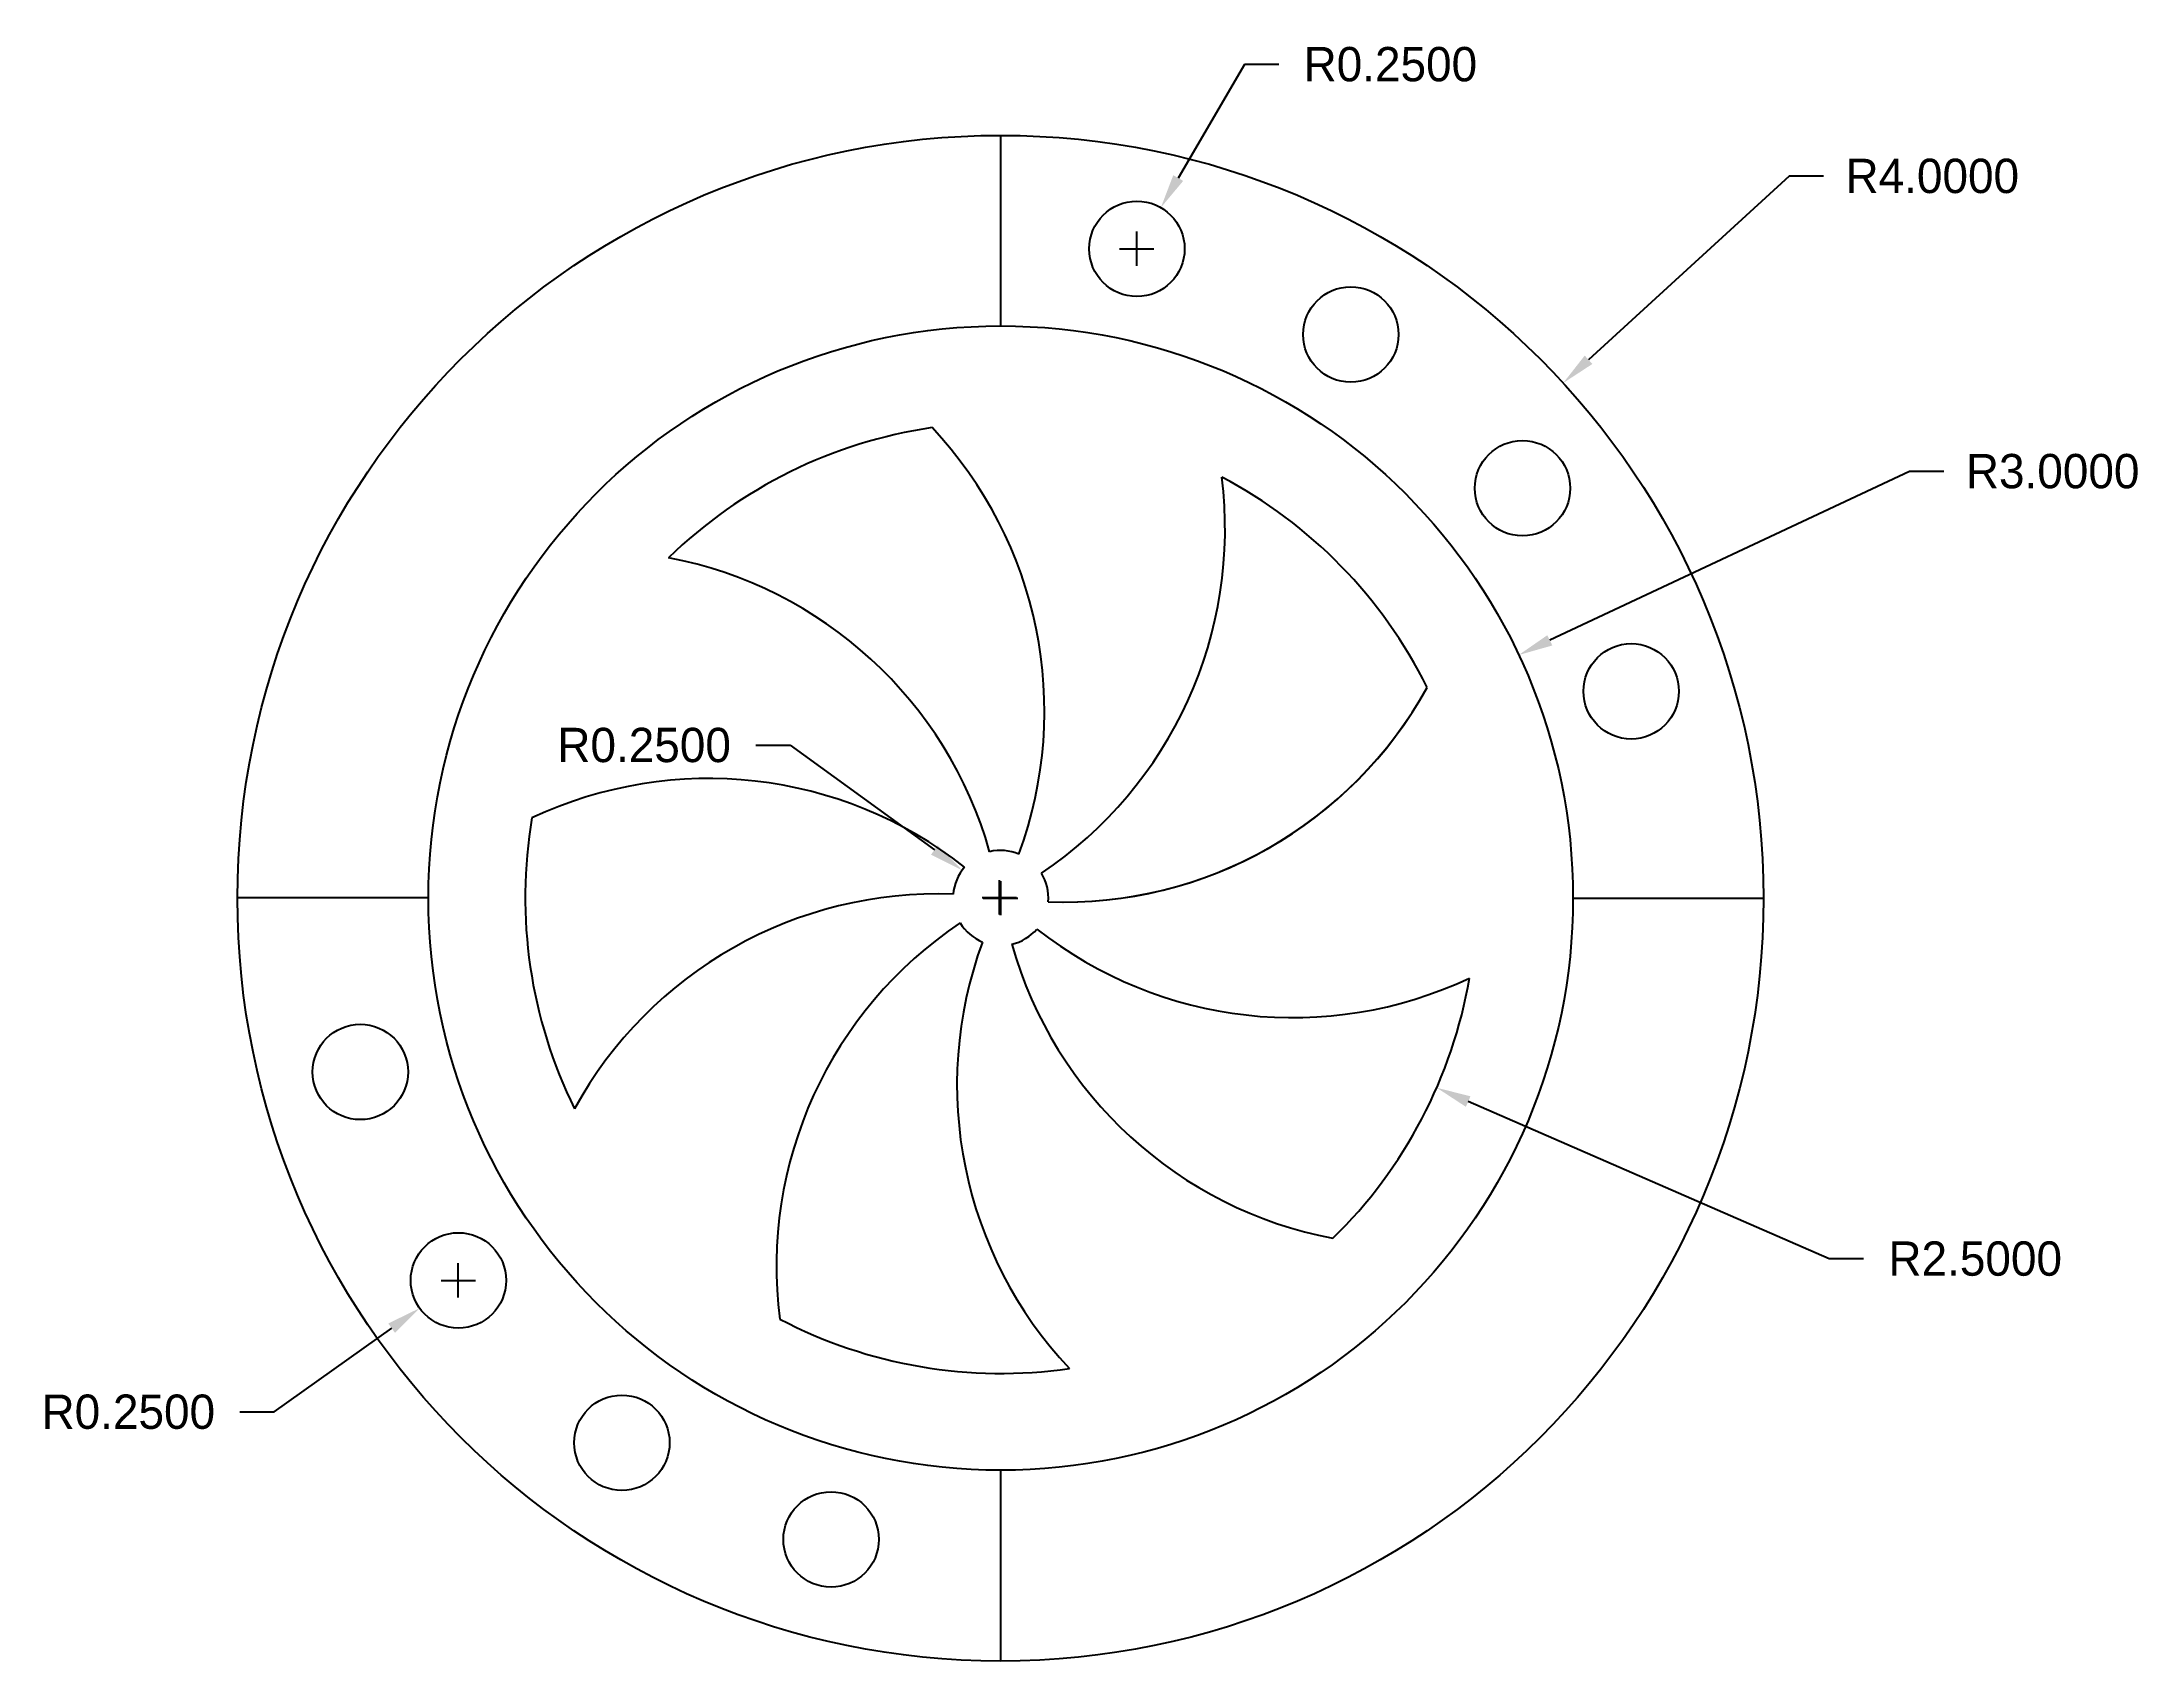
# Model space of a CAD drawing. Header units: millimetres. Extents: x 51.4 to 62.4, y 21.9 to 30.4.
import ezdxf

# ---------------------------------------------------------------- set-up
doc = ezdxf.new("R2010")
doc.units = ezdxf.units.MM
doc.header["$MEASUREMENT"] = 0
doc.header["$PDMODE"] = 2
doc.dimstyles.get("Standard").update_dxf_attribs({"dimtxt": 0.18, "dimasz": 0.18, "dimexe": 0.18, "dimexo": 0.0625, "dimgap": 0.09, "dimtad": 0, "dimtih": 1, "dimtoh": 1, "dimdec": 4, "dimzin": 0, "dimdsep": 46, "dimtxsty": 'Standard', "dimcen": 0.09, "dimadec": 0, "dimazin": 0, "dimtfac": 1, "dimtdec": 4, "dimtofl": 0, "dimtmove": 0, "dimatfit": 3, "dimfxl": 1, "dimtolj": 1, "dimtzin": 0, "dimarcsym": 0})

# ---------------------------------------------------------------- blocks, each defined once
blk = doc.blocks.new('*D1')
at = {"color": 0, "lineweight": -2}
for p, q in [((57.707, 30.242), (57.36, 29.646)), ((57.887, 30.242), (57.707, 30.242)), ((57.143, 29.185), (57.143, 29.365)), ((57.053, 29.275), (57.233, 29.275))]:
    blk.add_line(p, q, dxfattribs=at)
at = {"color": 0}
blk.add_solid([(57.334, 29.661), (57.386, 29.631), (57.269, 29.491)], dxfattribs=at)
at = {"layer": 'Defpoints', "color": 0}
for p in [(57.269, 29.491), (57.143, 29.275)]:
    blk.add_point(p, dxfattribs=at)
at = {"color": 0, "insert": (58.472, 30.242), "char_height": 0.18, "attachment_point": 5}
blk.add_mtext('\\A1;R0.2500', dxfattribs=at)
blk = doc.blocks.new('*D3')
at = {"color": 0, "lineweight": -2}
for p, q in [((55.145, 26.672), (55.325, 26.672)), ((55.325, 26.672), (56.082, 26.123)), ((56.43, 25.78), (56.43, 25.96)), ((56.34, 25.87), (56.52, 25.87))]:
    blk.add_line(p, q, dxfattribs=at)
at = {"color": 0}
blk.add_solid([(56.099, 26.147), (56.064, 26.098), (56.227, 26.017)], dxfattribs=at)
at = {"layer": 'Defpoints', "color": 0}
for p in [(56.227, 26.017), (56.43, 25.87)]:
    blk.add_point(p, dxfattribs=at)
at = {"color": 0, "insert": (54.56, 26.672), "char_height": 0.18, "attachment_point": 5}
blk.add_mtext('\\A1;R0.2500', dxfattribs=at)
blk = doc.blocks.new('*D4')
at = {"color": 0, "lineweight": -2}
for p, q in [((56.423, 25.784), (56.423, 25.964)), ((56.333, 25.874), (56.513, 25.874)), ((60.773, 23.979), (58.88, 24.804)), ((60.953, 23.979), (60.773, 23.979))]:
    blk.add_line(p, q, dxfattribs=at)
at = {"color": 0}
blk.add_solid([(58.892, 24.831), (58.868, 24.776), (58.715, 24.876)], dxfattribs=at)
at = {"layer": 'Defpoints', "color": 0}
for p in [(56.423, 25.874), (58.715, 24.876)]:
    blk.add_point(p, dxfattribs=at)
at = {"color": 0, "insert": (61.538, 23.979), "char_height": 0.18, "attachment_point": 5}
blk.add_mtext('\\A1;R2.5000', dxfattribs=at)
blk = doc.blocks.new('*D5')
at = {"color": 0, "lineweight": -2}
for p, q in [((61.194, 28.108), (59.308, 27.222)), ((61.374, 28.108), (61.194, 28.108)), ((56.429, 25.78), (56.429, 25.96)), ((56.339, 25.87), (56.519, 25.87))]:
    blk.add_line(p, q, dxfattribs=at)
at = {"color": 0}
blk.add_solid([(59.295, 27.249), (59.321, 27.195), (59.145, 27.145)], dxfattribs=at)
at = {"layer": 'Defpoints', "color": 0}
for p in [(59.145, 27.145), (56.429, 25.87)]:
    blk.add_point(p, dxfattribs=at)
at = {"color": 0, "insert": (61.944, 28.108), "char_height": 0.18, "attachment_point": 5}
blk.add_mtext('\\A1;R3.0000', dxfattribs=at)
blk = doc.blocks.new('*D6')
at = {"color": 0, "lineweight": -2}
for p, q in [((60.563, 29.656), (59.511, 28.693)), ((60.743, 29.656), (60.563, 29.656)), ((56.428, 25.78), (56.428, 25.96)), ((56.338, 25.87), (56.518, 25.87))]:
    blk.add_line(p, q, dxfattribs=at)
at = {"color": 0}
blk.add_solid([(59.491, 28.715), (59.531, 28.671), (59.378, 28.571)], dxfattribs=at)
at = {"layer": 'Defpoints', "color": 0}
for p in [(59.378, 28.571), (56.428, 25.87)]:
    blk.add_point(p, dxfattribs=at)
at = {"color": 0, "insert": (61.313, 29.656), "char_height": 0.18, "attachment_point": 5}
blk.add_mtext('\\A1;R4.0000', dxfattribs=at)
blk = doc.blocks.new('*D7')
at = {"color": 0, "lineweight": -2}
for p, q in [((53.496, 23.866), (53.676, 23.866)), ((53.586, 23.776), (53.586, 23.956)), ((52.621, 23.176), (53.237, 23.616)), ((52.441, 23.176), (52.621, 23.176))]:
    blk.add_line(p, q, dxfattribs=at)
at = {"color": 0}
blk.add_solid([(53.219, 23.64), (53.254, 23.591), (53.383, 23.72)], dxfattribs=at)
at = {"layer": 'Defpoints', "color": 0}
for p in [(53.586, 23.866), (53.383, 23.72)]:
    blk.add_point(p, dxfattribs=at)
at = {"color": 0, "insert": (51.856, 23.176), "char_height": 0.18, "attachment_point": 5}
blk.add_mtext('\\A1;R0.2500', dxfattribs=at)

msp = doc.modelspace()

# ---------------------------------------------------------------- linework, layer by layer
for p, q in [((56.43046, 28.87063), (56.43046, 29.86959)), ((53.42952, 25.87159), (52.43055, 25.87159)), ((56.42846, 25.86969), (56.42846, 25.86969)), ((56.42846, 25.86969), (56.42846, 25.86969)), ((56.42846, 25.86969), (56.42846, 25.86969)), ((56.42846, 25.86969), (56.42846, 25.86969)), ((59.42949, 25.86969), (60.42846, 25.86969)), ((56.42856, 22.87065), (56.42856, 21.87168))]:
    msp.add_line(p, q)
for centre, radius in [((56.42846, 25.86969), 4), ((57.14339, 29.27498), 0.25), ((58.26469, 28.8255), 0.25), ((56.42949, 25.87022), 3), ((59.16464, 28.01963), 0.25), ((59.73469, 26.95456), 0.25), ((53.07229, 24.95871), 0.25), ((53.58649, 23.86558), 0.25), ((54.44355, 23.01424), 0.25), ((55.5401, 22.50737), 0.25)]:
    msp.add_circle(centre, radius)
for centre, radius, start, end in [((56.43279, 25.864), 2.5, 98.35761, 134.252717), ((54.48871, 26.85074), 2.17, 339.791782, 43.244906), ((55.43546, 27.80433), 2.17, 303.800755, 7.244906), ((56.42421, 25.86547), 2.5, 26.35761, 62.252717), ((54.28328, 25.52279), 2.17, 15.800755, 79.244906), ((56.7619, 28.01931), 2.17, 267.791782, 331.244906), ((56.7619, 28.01931), 2.17, 267.845768, 331.244906), ((56.7619, 28.01931), 2.17, 267.845768, 331.244906), ((54.89763, 24.3277), 2.17, 51.791782, 115.244906), ((56.43683, 25.87171), 2.5, 170.35761, 206.252717), ((56.42894, 25.87041), 0.25, 67.368543, 103.332795), ((56.42955, 25.87003), 0.25, 139.368543, 175.332795), ((56.42911, 25.87111), 0.25, 355.368543, 31.332795), ((56.09711, 23.72197), 2.17, 87.800755, 151.244906), ((57.42355, 23.93695), 2.17, 123.791782, 187.244906), ((56.4301, 25.87049), 0.25, 211.368543, 247.332795), ((58.3703, 24.89053), 2.17, 159.800755, 223.244906), ((56.42983, 25.87116), 0.25, 283.368543, 319.332795), ((58.57573, 26.21849), 2.17, 195.791782, 259.244906), ((57.96138, 27.41357), 2.17, 231.800755, 295.244906), ((56.42295, 25.87408), 2.5, 314.35761, 350.252717), ((56.43075, 25.87794), 2.5, 242.35761, 278.252717)]:
    msp.add_arc(centre, radius, start, end)

# ---------------------------------------------------------------- dimensions: what is measured, and where the dimension line sits
for center, mpoint, picture, middle in [((57.14339, 29.27498), (57.26939, 29.4909), '*D1', (58.47241, 30.24159)), ((56.42846, 25.86969), (59.37822, 28.57134), '*D6', (61.31265, 29.65614)), ((56.42949, 25.87022), (59.14495, 27.14549), '*D5', (61.94415, 28.10787)), ((56.42955, 25.87003), (56.22729, 26.01696), '*D3', (54.56025, 26.67227)), ((56.42295, 25.87408), (58.71494, 24.8757), '*D4', (61.53815, 23.97916)), ((53.58649, 23.86558), (53.38302, 23.72032), '*D7', (51.8561, 23.17635))]:
    dim = msp.add_radius_dim(center=center, mpoint=mpoint, dimstyle='Standard')
    dim.commit()
    dim.dimension.update_dxf_attribs({"geometry": picture, "text_midpoint": middle, "dimtype": 164})

doc.saveas('drawing.dxf')
